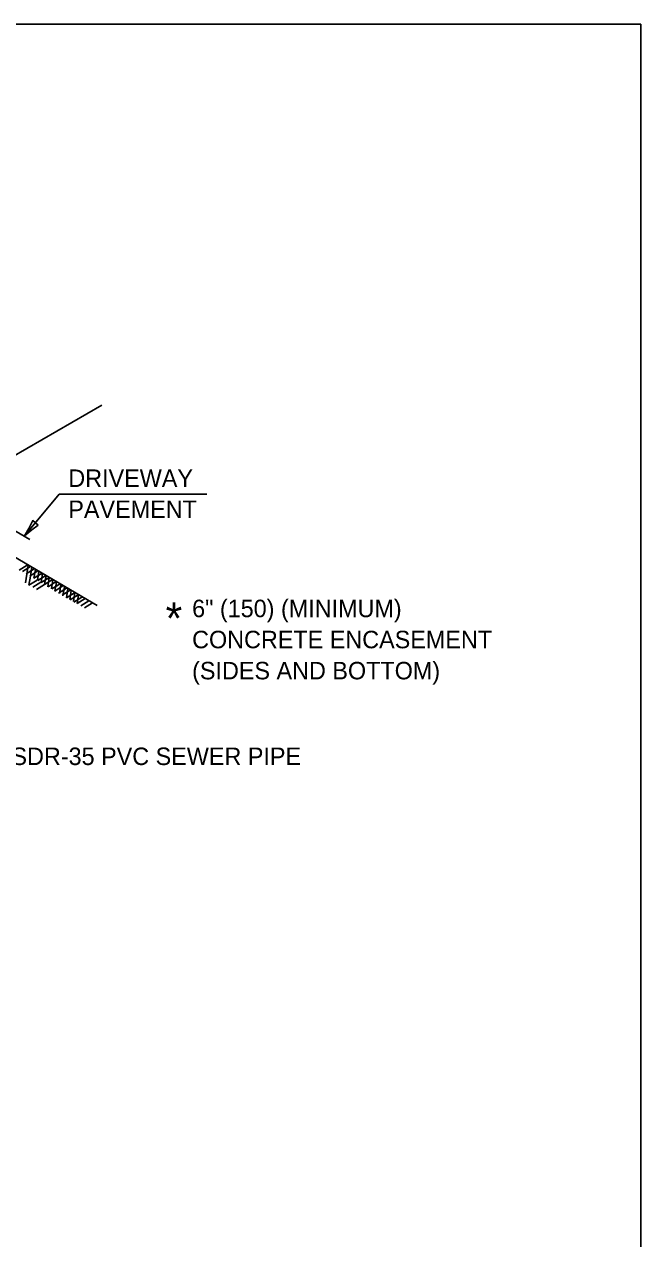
# Model space of a CAD drawing. Extents: x 2262275 to 2262905, y -3123497 to -3123097.
# Drawn here: x 2262803.6 to 2262905.2, y -3123297.3 to -3123097.3 of the extents above; entities that cross this region are included whole.
import ezdxf

# ---------------------------------------------------------------- set-up
doc = ezdxf.new("R2010")
doc.units = 0
for name, color, linetype in [('Default', 7, 'Continuous'), ('RD_Pr_Roadway_Dimensions', 7, 'Continuous'), ('RD_Pr_Roadway_Items', 7, 'Continuous'), ('RD_Pr_Roadway_Notes', 7, 'Continuous')]:
    doc.layers.add(name, color=color, linetype=linetype)

msp = doc.modelspace()

# ---------------------------------------------------------------- linework, layer by layer
at = {"layer": 'Default'}
msp.add_lwpolyline([(2262275.16, -3123497.28), (2262905.16, -3123497.28), (2262905.16, -3123097.28), (2262275.16, -3123097.28)], close=True, dxfattribs=at)
at = {"layer": 'RD_Pr_Roadway_Items'}
for p, q in [((2262791.37, -3123174.4), (2262816.37, -3123160.03)), ((2262804.47, -3123182.13), (2262781.46, -3123168.56)), ((2262815.56, -3123193.02), (2262791.37, -3123178.75)), ((2262802.75, -3123187.15), (2262804.07, -3123186.33)), ((2262803.28, -3123187.42), (2262804.61, -3123186.6)), ((2262803.76, -3123189.28), (2262804, -3123187.81)), ((2262803.88, -3123187.78), (2262805.21, -3123186.96)), ((2262804, -3123187.82), (2262804.24, -3123186.35)), ((2262804.49, -3123188.14), (2262805.81, -3123187.31)), ((2262804.59, -3123188.17), (2262804.82, -3123186.7)), ((2262805.17, -3123188.51), (2262805.42, -3123187.05)), ((2262805.17, -3123188.51), (2262806.5, -3123187.69)), ((2262805.75, -3123188.85), (2262805.99, -3123187.38)), ((2262806.34, -3123189.2), (2262806.57, -3123187.73)), ((2262804.35, -3123189.62), (2262804.58, -3123188.16)), ((2262804.35, -3123189.62), (2262805.68, -3123188.8)), ((2262804.96, -3123189.98), (2262806.28, -3123189.15)), ((2262805.56, -3123190.34), (2262806.88, -3123189.51)), ((2262805.78, -3123188.87), (2262807.1, -3123188.05)), ((2262806.38, -3123189.23), (2262807.71, -3123188.4)), ((2262806.92, -3123189.54), (2262807.16, -3123188.07)), ((2262806.92, -3123189.54), (2262808.25, -3123188.72)), ((2262807.45, -3123189.91), (2262807.69, -3123188.45)), ((2262807.52, -3123189.9), (2262808.85, -3123189.07)), ((2262808.04, -3123190.26), (2262808.27, -3123188.79)), ((2262808.13, -3123190.26), (2262809.46, -3123189.43)), ((2262808.63, -3123190.61), (2262808.86, -3123189.14)), ((2262808.63, -3123190.61), (2262809.95, -3123189.78)), ((2262809.35, -3123191.04), (2262809.59, -3123189.57)), ((2262809.93, -3123191.38), (2262810.18, -3123189.92)), ((2262809.23, -3123190.97), (2262810.55, -3123190.13)), ((2262809.84, -3123191.32), (2262811.16, -3123190.49)), ((2262810.52, -3123191.73), (2262810.77, -3123190.27)), ((2262810.52, -3123191.73), (2262811.85, -3123190.91)), ((2262811.09, -3123191.99), (2262811.32, -3123190.52)), ((2262811.13, -3123192.09), (2262812.46, -3123191.26)), ((2262811.67, -3123192.33), (2262811.91, -3123190.87)), ((2262811.74, -3123192.44), (2262813.06, -3123191.62)), ((2262812.26, -3123192.68), (2262812.49, -3123191.22)), ((2262812.26, -3123192.68), (2262813.58, -3123191.85)), ((2262812.87, -3123193.04), (2262814.19, -3123192.21)), ((2262813.47, -3123193.39), (2262814.79, -3123192.57))]:
    msp.add_line(p, q, dxfattribs=at)
at = {"layer": 'RD_Pr_Roadway_Notes'}
for p, q in [((2262803.63, -3123181.54), (2262809.33, -3123174.64)), ((2262809.33, -3123174.64), (2262833.65, -3123174.64))]:
    msp.add_line(p, q, dxfattribs=at)
msp.add_lwpolyline([(2262805.86, -3123179.76), (2262805.41, -3123179.38), (2262804.96, -3123179.01), (2262804.33, -3123180.31), (2262803.63, -3123181.54), (2262804.79, -3123180.56)], close=True, dxfattribs=at)

# ---------------------------------------------------------------- texts
at = {"layer": 'RD_Pr_Roadway_Dimensions'}
for s, height, p in [('6" (150) (MINIMUM)', 2.88, (2262831.23, -3123194.92)), ('*', 5.28, (2262826.86, -3123197.74)), ('CONCRETE ENCASEMENT', 2.88, (2262831.23, -3123200.04)), ('(SIDES AND BOTTOM)', 2.88, (2262831.23, -3123205.16))]:
    msp.add_text(s, height=height, dxfattribs=at).set_placement(p)
at = {"layer": 'RD_Pr_Roadway_Notes'}
for s, p in [('DRIVEWAY', (2262810.83, -3123173.47)), ('PAVEMENT', (2262810.83, -3123178.59)), ('15" (375) DIA. SDR-35 PVC SEWER PIPE', (2262776.12, -3123219.27))]:
    msp.add_text(s, height=2.88, dxfattribs=at).set_placement(p)

doc.saveas('drawing.dxf')
